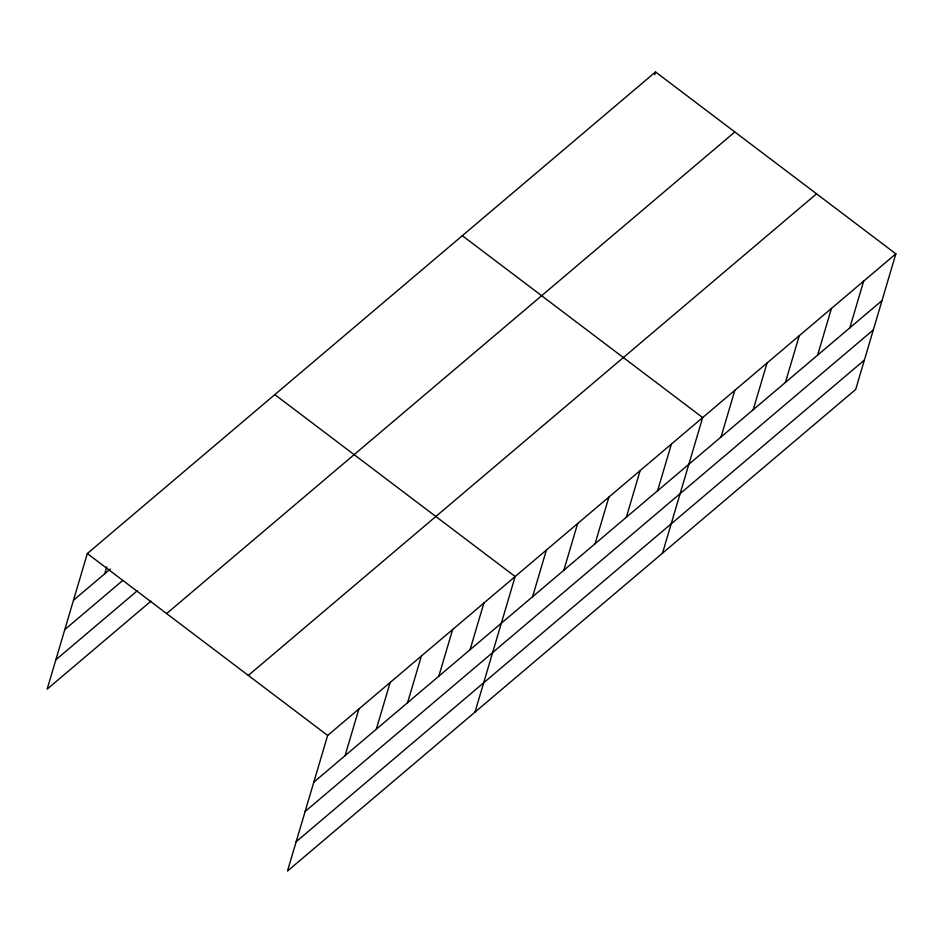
<?xml version="1.0" encoding="UTF-8"?>
<svg xmlns="http://www.w3.org/2000/svg" width="943" height="943" viewBox="0 0 943 943"><rect width="100%" height="100%" fill="white"/><g stroke="black" fill="none" stroke-linecap="round" stroke-linejoin="round"><path stroke-width="1.41" d="M895.85 253.844L327.645 735.457L287.474 871.061L855.678 389.459L895.85 253.844L655.526 71.939L87.322 553.541L47.15 689.156L150.951 601.174M104.732 573.757L106.771 566.896M345.067 755.673L358.894 708.971M376.316 729.187L390.143 682.473M407.565 702.7L421.403 655.986M438.813 676.202L452.652 629.5M470.062 649.715L483.9 603.013M654.713 74.686L655.526 71.939M474.989 712.13L515.149 576.527L274.826 394.61M532.571 596.742L546.41 550.04M563.82 570.256L577.658 523.554M595.068 543.769L608.907 497.055M626.329 517.271L640.156 470.569M657.577 490.784L671.404 444.082M662.493 553.199L702.665 417.596L462.329 235.679M721.03 437.01L734.856 390.308M753.221 409.722L767.06 363.008M785.425 382.422L799.251 335.72M817.616 355.134L831.455 308.432M849.82 327.846L863.647 281.144M73.483 600.243L110.319 569.03M64.796 629.582L122.838 580.393M55.837 659.817L137.313 590.754M166.628 613.575L734.833 131.973M248.339 675.424L816.544 193.822M313.807 782.16L882.011 300.558M305.119 811.499L873.324 329.897M296.173 841.722L864.366 360.12M87.322 553.541L327.645 735.457"/></g></svg>
